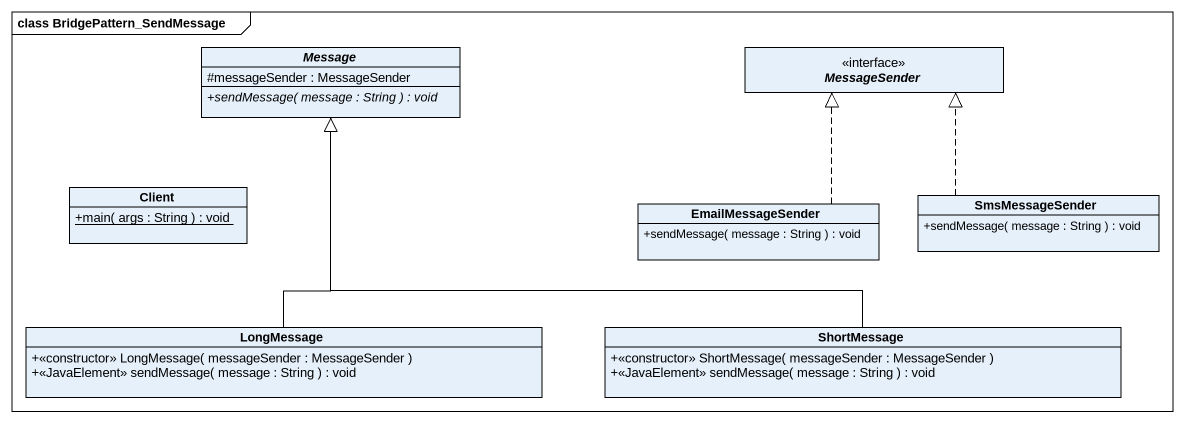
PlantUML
@startuml
mainframe class BridgePattern_SendMessage
hide circle
hide empty members
skinparam classAttributeIconSize 0
abstract class Message {
  #messageSender : MessageSender
  {abstract} +sendMessage( message : String ) : void
}
interface MessageSender
class Client {
  {static} +main( args : String ) : void
}
class EmailMessageSender {
  +sendMessage( message : String ) : void
}
class SmsMessageSender {
  +sendMessage( message : String ) : void
}
class LongMessage {
  +<<constructor>> LongMessage( messageSender : MessageSender )
  +<<JavaElement>> sendMessage( message : String ) : void
}
class ShortMessage {
  +<<constructor>> ShortMessage( messageSender : MessageSender )
  +<<JavaElement>> sendMessage( message : String ) : void
}
EmailMessageSender .up.|> MessageSender
SmsMessageSender .up.|> MessageSender
LongMessage -up-|> Message
ShortMessage -left-|> Message
@enduml
